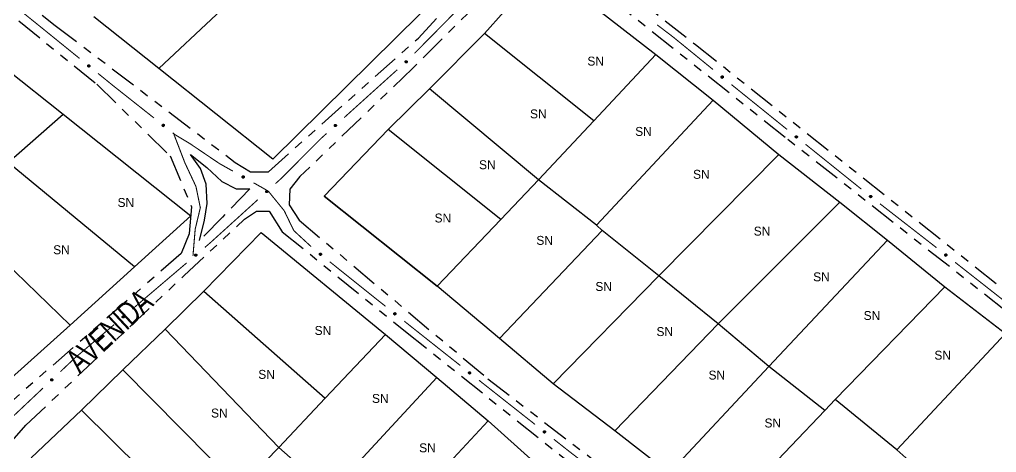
# Model space of a CAD drawing. Extents: x 207981 to 210201, y 4876477 to 4878908.
# Drawn here: x 208832.4 to 208996.5, y 4877059.6 to 4877132.3 of the extents above; entities that cross this region are included whole.
import ezdxf
from ezdxf.enums import TextEntityAlignment as Align

# ---------------------------------------------------------------- set-up
doc = ezdxf.new("R2010")
doc.units = 0
doc.header["$LTSCALE"] = 1.5
doc.header["$MEASUREMENT"] = 0
doc.linetypes.add('TRACO_25', pattern=[8, 3, -1, 1, -1, 1, -1])
for name, color, linetype in [('CD_MALHA_LOTES', 7, 'CONTINUOUS'), ('RU-QUADRA', 210, 'CONTINUOUS'), ('SV-EIXO-RUA-N-PAV', 6, 'CONTINUOUS'), ('SV-RUA-NAO-PAV', 7, 'CONTINUOUS'), ('SV-TXT-RUA-N-PAV', 7, 'CONTINUOUS'), ('Th_NmrPort', 1, 'CONTINUOUS')]:
    doc.layers.add(name, color=color, linetype=linetype)
doc.styles.add('ARIAL', font='ARIAL.SHX')

msp = doc.modelspace()

# ---------------------------------------------------------------- linework, layer by layer
at = {"layer": 'CD_MALHA_LOTES', "linetype": 'Continuous', "flags": 128}
for points in [[(208912.03, 4877145.45), (208874.92, 4877108.85)], [(208855.79, 4877124.06), (208875.18, 4877142.26)], [(208910.47, 4877129.97), (208920.42, 4877141.09), (208939.25, 4877126.43)], [(208855.79, 4877124.06), (208844.85, 4877132.75)], [(208901.26, 4877120.66), (208910.47, 4877129.97)], [(208928.87, 4877115.31), (208910.47, 4877129.97)], [(208928.87, 4877115.31), (208939.25, 4877126.43)], [(208939.25, 4877126.43), (208948.93, 4877118.73)], [(208874.92, 4877108.85), (208855.79, 4877124.06)], [(208830.15, 4877124.01), (208839.73, 4877116.38)], [(208894.31, 4877113.81), (208901.26, 4877120.66)], [(208919.56, 4877105.36), (208901.26, 4877120.66)], [(208929.3, 4877097.76), (208948.93, 4877118.73)], [(208948.93, 4877118.73), (208959.95, 4877109.64)], [(208830.46, 4877108.3), (208839.73, 4877116.38)], [(208839.73, 4877116.38), (208861.16, 4877099.33)], [(208919.56, 4877105.36), (208928.87, 4877115.31)], [(208894.31, 4877113.81), (208883.56, 4877102.65)], [(208913.25, 4877098.72), (208894.31, 4877113.81)], [(208939.78, 4877089.25), (208959.95, 4877109.64)], [(208959.95, 4877109.64), (208970.17, 4877101.61)], [(208851.7, 4877090.79), (208830.46, 4877108.3)], [(208913.25, 4877098.72), (208919.56, 4877105.36)], [(208929.3, 4877097.76), (208919.56, 4877105.36)], [(208883.56, 4877102.65), (208902.55, 4877087.54)], [(208949.73, 4877081.23), (208970.17, 4877101.61)], [(208970.17, 4877101.61), (208978.2, 4877095.25)], [(208840.87, 4877081), (208822.39, 4877098.87)], [(208861.16, 4877099.33), (208851.7, 4877090.79)], [(208902.55, 4877087.54), (208913.25, 4877098.72)], [(208863.36, 4877086.69), (208872.99, 4877096.53), (208893.85, 4877079.41)], [(208913.03, 4877078.77), (208930.26, 4877096.9)], [(208930.26, 4877096.9), (208929.3, 4877097.76)], [(208939.78, 4877089.25), (208930.26, 4877096.9)], [(208958.24, 4877074.06), (208978.2, 4877095.25)], [(208978.2, 4877095.25), (208987.82, 4877087.43)], [(208851.7, 4877090.79), (208840.87, 4877081)], [(208922.02, 4877071.17), (208939.78, 4877089.25)], [(208949.73, 4877081.23), (208939.78, 4877089.25)], [(208856.83, 4877080.32), (208863.36, 4877086.69)], [(208863.36, 4877086.69), (208883.74, 4877068.71)], [(208913.03, 4877078.77), (208902.55, 4877087.54)], [(208969.37, 4877068.5), (208987.82, 4877087.43)], [(208987.82, 4877087.43), (208997.99, 4877079.57)], [(208840.87, 4877081), (208831.05, 4877072.13)], [(208849.77, 4877073.47), (208856.83, 4877080.32)], [(208875.93, 4877060.47), (208856.83, 4877080.32)], [(208932.4, 4877063.25), (208949.73, 4877081.23)], [(208958.24, 4877074.06), (208949.73, 4877081.23)], [(208883.74, 4877068.71), (208893.85, 4877079.41)], [(208893.85, 4877079.41), (208902.47, 4877072.19)], [(208922.02, 4877071.17), (208913.03, 4877078.77)], [(208979.75, 4877060.04), (208997.99, 4877079.57)], [(208842.82, 4877066.73), (208849.77, 4877073.47)], [(208869.35, 4877053.68), (208849.77, 4877073.47)], [(208941.5, 4877056.14), (208958.24, 4877074.06)], [(208967.66, 4877066.68), (208958.24, 4877074.06)], [(208884.59, 4877052.87), (208902.47, 4877072.19)], [(208902.47, 4877072.19), (208911.12, 4877064.92)], [(208932.4, 4877063.25), (208922.02, 4877071.17)], [(208875.93, 4877060.47), (208883.74, 4877068.71)], [(208967.66, 4877066.68), (208969.37, 4877068.5)], [(208979.75, 4877060.04), (208969.37, 4877068.5)], [(208842.82, 4877066.73), (208834.36, 4877058.71)], [(208862.93, 4877046.83), (208842.82, 4877066.73)], [(208950.7, 4877048.86), (208967.66, 4877066.68)], [(208892.9, 4877045.37), (208911.12, 4877064.92)], [(208911.12, 4877064.92), (208918.79, 4877058.06)], [(208941.5, 4877056.14), (208932.4, 4877063.25)], [(208869.35, 4877053.68), (208875.93, 4877060.47)], [(208884.59, 4877052.87), (208875.93, 4877060.47)], [(208981.78, 4877058.28), (208979.75, 4877060.04)]]:
    msp.add_lwpolyline(points, dxfattribs=at)
at = {"layer": 'RU-QUADRA', "linetype": 'Continuous', "flags": 128}
for points in [[(208745.37, 4877191.5), (208754.55, 4877184.19), (208764.12, 4877176.57), (208774.03, 4877168.68), (208783, 4877161.55), (208792.69, 4877153.83), (208801.34, 4877146.94), (208811.61, 4877138.77), (208820.12, 4877132), (208830.15, 4877124.01), (208839.73, 4877116.38), (208861.16, 4877099.33), (208851.7, 4877090.79), (208840.87, 4877081), (208831.05, 4877072.13), (208822.74, 4877064.62), (208802.49, 4877080.4), (208789.4, 4877090.6), (208779.68, 4877098.18), (208761.3, 4877112.5), (208752.64, 4877119.25), (208743.96, 4877126.01)], [(208912.03, 4877145.45), (208874.92, 4877108.85), (208855.79, 4877124.06), (208844.85, 4877132.75)], [(209001.31, 4877008.36), (208991.84, 4877016.17), (208984.35, 4877022.06), (208974.18, 4877030.08), (208962.41, 4877039.34), (208950.7, 4877048.86), (208941.5, 4877056.14), (208932.4, 4877063.25), (208922.02, 4877071.17), (208913.03, 4877078.77), (208902.55, 4877087.54), (208883.56, 4877102.65), (208894.31, 4877113.81), (208901.26, 4877120.66), (208910.47, 4877129.97), (208920.42, 4877141.09), (208939.25, 4877126.43), (208948.93, 4877118.73), (208959.95, 4877109.64), (208970.17, 4877101.61), (208978.2, 4877095.25), (208987.82, 4877087.43), (208997.99, 4877079.57)], [(208834.36, 4877058.71), (208842.82, 4877066.73), (208849.77, 4877073.47), (208856.83, 4877080.32), (208863.36, 4877086.69), (208872.99, 4877096.53), (208893.85, 4877079.41), (208902.47, 4877072.19), (208911.12, 4877064.92), (208918.79, 4877058.06)]]:
    msp.add_lwpolyline(points, dxfattribs=at)
at = {"layer": 'SV-EIXO-RUA-N-PAV', "const_width": 0.18}
for points in [[(208907.177951, 4877135.156304), (208898.74425, 4877126.619754)], [(208833.141064, 4877133.301601), (208834.698846, 4877132.047283)], [(208834.698846, 4877132.047283), (208835.264549, 4877131.591782)], [(208835.264549, 4877131.591782), (208842.472491, 4877125.756782)], [(208939.499976, 4877131.396502), (208941.887089, 4877129.579446)], [(208941.887089, 4877129.579446), (208942.165862, 4877129.367246)], [(208942.165862, 4877129.367246), (208948.871375, 4877123.903495)], [(208845.58147, 4877123.239989), (208847.913205, 4877121.352394)], [(208895.840875, 4877123.870699), (208886.927054, 4877115.836784)], [(208847.913205, 4877121.352394), (208848.241009, 4877121.087029)], [(208848.241009, 4877121.087029), (208854.970833, 4877115.767647)], [(208951.972315, 4877121.376803), (208952.176274, 4877121.210614)], [(208952.176274, 4877121.210614), (208959.757393, 4877115.100459)], [(208959.757393, 4877115.100459), (208960.456491, 4877114.537006)], [(208960.456491, 4877114.537006), (208961.315624, 4877113.846699)], [(208858.10892, 4877113.287243), (208858.560384, 4877112.930397)], [(208858.560384, 4877112.930397), (208860.639407, 4877111.682983)], [(208883.212963, 4877112.489319), (208883.153866, 4877112.436056)], [(208883.955781, 4877113.158812), (208883.212963, 4877112.489319)], [(208860.639407, 4877111.682983), (208861.032091, 4877111.447373)], [(208861.032091, 4877111.447373), (208865.625616, 4877108.346743)], [(208883.153866, 4877112.436056), (208876.84616, 4877106.12835)], [(208964.433778, 4877111.341282), (208973.788242, 4877103.825032)], [(208865.625616, 4877108.346743), (208865.975504, 4877108.110569)], [(208865.975504, 4877108.110569), (208868.222306, 4877106.846743)], [(208876.84616, 4877106.12835), (208876.233087, 4877105.515277)], [(208871.708608, 4877104.885698), (208873.451759, 4877103.905175)], [(208876.233087, 4877105.515277), (208875.393561, 4877104.754457)], [(208873.451759, 4877103.905175), (208873.884966, 4877103.661497)], [(208874.132136, 4877103.537912), (208876.658828, 4877100.436972)], [(208872.429613, 4877102.068379), (208865.019744, 4877095.353185)], [(208976.93656, 4877101.357798), (208986.413739, 4877093.996882)], [(208876.658828, 4877100.436972), (208876.851014, 4877100.201108)], [(208876.851014, 4877100.201108), (208878.454288, 4877096.871229)], [(208878.454288, 4877096.871229), (208878.457623, 4877096.864304)], [(208878.457623, 4877096.864304), (208881.391189, 4877094.156397)], [(208864.368895, 4877094.763353), (208863.514326, 4877094.036853)], [(208865.019744, 4877095.353185), (208864.368895, 4877094.763353)], [(208860.466774, 4877091.446018), (208851.324117, 4877083.673514)], [(208884.497132, 4877091.637223), (208891.524951, 4877086.014968)], [(208989.563039, 4877091.530749), (208998.998859, 4877084.116891)], [(208891.524951, 4877086.014968), (208892.175595, 4877085.494453)], [(208892.175595, 4877085.494453), (208893.874442, 4877084.149533)], [(208897.010625, 4877081.666721), (208903.282992, 4877076.701097)], [(208848.276564, 4877081.082679), (208842.18146, 4877075.90101)], [(208903.282992, 4877076.701097), (208904.039787, 4877076.101968)], [(208841.690987, 4877075.484041), (208839.250195, 4877073.180373)], [(208842.18146, 4877075.90101), (208841.690987, 4877075.484041)], [(208904.039787, 4877076.101968), (208906.423353, 4877074.223575)], [(208909.565043, 4877071.747736), (208918.990115, 4877064.320217)], [(208836.341237, 4877070.434839), (208831.250559, 4877065.630154)], [(208922.131805, 4877061.844377), (208924.488073, 4877059.987498)], [(208924.488073, 4877059.987498), (208924.74033, 4877059.788704)], [(208924.74033, 4877059.788704), (208931.619376, 4877054.49713)]]:
    msp.add_lwpolyline(points, dxfattribs=at)
at = {"layer": 'SV-EIXO-RUA-N-PAV'}
for points in [[(208843.984568, 4877124.674348), (208844.03313, 4877124.680157), (208844.076055, 4877124.675219), (208844.110671, 4877124.660796), (208844.137937, 4877124.640074), (208844.163443, 4877124.615734), (208844.183745, 4877124.58552), (208844.198849, 4877124.546994), (208844.205018, 4877124.498321), (208844.197069, 4877124.454681), (208844.184745, 4877124.419987), (208844.164775, 4877124.390312), (208844.140714, 4877124.36593), (208844.108632, 4877124.34588), (208844.069441, 4877124.330954), (208844.020347, 4877124.325935), (208843.978298, 4877124.331065), (208843.945182, 4877124.345895), (208843.915476, 4877124.36616), (208843.889734, 4877124.391322), (208843.869976, 4877124.421096), (208843.855019, 4877124.460583), (208843.850708, 4877124.509104), (208843.855346, 4877124.551101), (208843.869707, 4877124.584416), (208843.890317, 4877124.613213), (208843.914419, 4877124.639093), (208843.943941, 4877124.660765), (208843.984568, 4877124.674348)], [(208897.506939, 4877125.224108), (208897.505095, 4877125.175235), (208897.493517, 4877125.133607), (208897.473866, 4877125.101667), (208897.449143, 4877125.077971), (208897.421119, 4877125.056577), (208897.388106, 4877125.041241), (208897.347695, 4877125.032335), (208897.298655, 4877125.033841), (208897.256791, 4877125.048504), (208897.224447, 4877125.066094), (208897.198253, 4877125.090451), (208897.177926, 4877125.118024), (208897.163129, 4877125.152842), (208897.154505, 4877125.193883), (208897.157212, 4877125.243158), (208897.168843, 4877125.283891), (208897.18866, 4877125.314285), (208897.213315, 4877125.340464), (208897.242187, 4877125.361963), (208897.27468, 4877125.37683), (208897.316017, 4877125.385439), (208897.364616, 4877125.382123), (208897.405374, 4877125.370986), (208897.436039, 4877125.351601), (208897.461266, 4877125.326748), (208897.483066, 4877125.298901), (208897.499864, 4877125.266358), (208897.506939, 4877125.224108)], [(208950.379994, 4877122.816246), (208950.428574, 4877122.8219), (208950.471483, 4877122.816825), (208950.506053, 4877122.802291), (208950.533252, 4877122.781483), (208950.558681, 4877122.757061), (208950.578886, 4877122.726783), (208950.593868, 4877122.688209), (208950.599882, 4877122.639516), (208950.591794, 4877122.595902), (208950.579359, 4877122.561248), (208950.559294, 4877122.531637), (208950.535156, 4877122.507331), (208950.50301, 4877122.487383), (208950.463771, 4877122.472583), (208950.414662, 4877122.467721), (208950.37263, 4877122.472985), (208950.339561, 4877122.48792), (208950.30992, 4877122.50828), (208950.284258, 4877122.533524), (208950.264595, 4877122.56336), (208950.249764, 4877122.602894), (208950.245608, 4877122.651429), (208950.250379, 4877122.693411), (208950.264847, 4877122.72668), (208950.285548, 4877122.755411), (208950.309733, 4877122.781214), (208950.339324, 4877122.802792), (208950.379994, 4877122.816246)], [(208856.495417, 4877114.702902), (208856.543908, 4877114.709276), (208856.586888, 4877114.704838), (208856.621669, 4877114.690819), (208856.649174, 4877114.670417), (208856.674963, 4877114.646375), (208856.695615, 4877114.6164), (208856.711167, 4877114.578053), (208856.717903, 4877114.529454), (208856.710463, 4877114.485725), (208856.698543, 4877114.45089), (208856.67892, 4877114.420984), (208856.655145, 4877114.396323), (208856.623299, 4877114.375901), (208856.584284, 4877114.360519), (208856.535252, 4877114.35493), (208856.493147, 4877114.359569), (208856.45986, 4877114.374012), (208856.42992, 4877114.39393), (208856.403886, 4877114.418791), (208856.383783, 4877114.448332), (208856.368367, 4877114.487642), (208856.363491, 4877114.536109), (208856.367639, 4877114.578157), (208856.381611, 4877114.611638), (208856.401884, 4877114.640673), (208856.425683, 4877114.666831), (208856.454951, 4877114.688846), (208856.495417, 4877114.702902)], [(208885.621844, 4877114.512221), (208885.620001, 4877114.463347), (208885.608422, 4877114.42172), (208885.588772, 4877114.38978), (208885.564049, 4877114.366083), (208885.536025, 4877114.344689), (208885.503012, 4877114.329353), (208885.462601, 4877114.320448), (208885.413561, 4877114.321953), (208885.371697, 4877114.336617), (208885.339352, 4877114.354206), (208885.313159, 4877114.378564), (208885.292831, 4877114.406136), (208885.278035, 4877114.440955), (208885.269411, 4877114.481996), (208885.272118, 4877114.53127), (208885.283749, 4877114.572003), (208885.303566, 4877114.602398), (208885.328221, 4877114.628576), (208885.357093, 4877114.650075), (208885.389586, 4877114.664943), (208885.430923, 4877114.673552), (208885.479522, 4877114.670236), (208885.52028, 4877114.659099), (208885.550945, 4877114.639713), (208885.576172, 4877114.61486), (208885.597972, 4877114.587014), (208885.614769, 4877114.55447), (208885.621844, 4877114.512221)], [(208962.831646, 4877112.769797), (208962.880187, 4877112.775783), (208962.923129, 4877112.771002), (208962.957797, 4877112.756706), (208962.985139, 4877112.736084), (208963.010734, 4877112.711837), (208963.031146, 4877112.681697), (208963.046391, 4877112.643227), (208963.052738, 4877112.594576), (208963.044948, 4877112.550908), (208963.032751, 4877112.516169), (208963.012889, 4877112.486421), (208962.988918, 4877112.461951), (208962.956909, 4877112.441784), (208962.917773, 4877112.426715), (208962.868698, 4877112.421517), (208962.82663, 4877112.426494), (208962.793461, 4877112.441202), (208962.76368, 4877112.461359), (208962.737846, 4877112.486427), (208962.71798, 4877112.516128), (208962.702879, 4877112.55556), (208962.698391, 4877112.604065), (208962.702875, 4877112.646078), (208962.717114, 4877112.679446), (208962.737619, 4877112.708318), (208962.761626, 4877112.734286), (208962.791069, 4877112.756065), (208962.831646, 4877112.769797)], [(208869.894197, 4877106.032605), (208869.941103, 4877106.046458), (208869.984248, 4877106.048772), (208870.02079, 4877106.040345), (208870.051139, 4877106.024479), (208870.080359, 4877106.00475), (208870.10543, 4877105.978359), (208870.126768, 4877105.942904), (208870.140995, 4877105.895949), (208870.140461, 4877105.851595), (208870.134116, 4877105.815328), (208870.119394, 4877105.782729), (208870.099752, 4877105.754665), (208870.071478, 4877105.729529), (208870.035337, 4877105.708255), (208869.987775, 4877105.695092), (208869.945461, 4877105.693113), (208869.910331, 4877105.702192), (208869.877652, 4877105.717201), (208869.848062, 4877105.7377), (208869.823601, 4877105.763748), (208869.802247, 4877105.800175), (208869.789877, 4877105.84729), (208869.787422, 4877105.889471), (208869.796005, 4877105.924719), (208869.811505, 4877105.956559), (208869.830937, 4877105.986107), (208869.856417, 4877106.012414), (208869.894197, 4877106.032605)], [(208874.091974, 4877103.426334), (208874.090264, 4877103.377455), (208874.078799, 4877103.335796), (208874.059236, 4877103.303803), (208874.034577, 4877103.280039), (208874.006612, 4877103.258568), (208873.973641, 4877103.243142), (208873.933254, 4877103.234126), (208873.884211, 4877103.235498), (208873.842307, 4877103.250047), (208873.809915, 4877103.267548), (208873.783654, 4877103.291834), (208873.763252, 4877103.31935), (208873.748361, 4877103.354129), (208873.739624, 4877103.395146), (208873.742196, 4877103.444428), (208873.753716, 4877103.485192), (208873.773451, 4877103.515641), (208873.798033, 4877103.541887), (208873.826847, 4877103.563464), (208873.859299, 4877103.57842), (208873.900613, 4877103.587142), (208873.94922, 4877103.583959), (208873.990009, 4877103.572934), (208874.020727, 4877103.553632), (208874.046021, 4877103.528848), (208874.067897, 4877103.501061), (208874.084783, 4877103.468563), (208874.091974, 4877103.426334)], [(208975.311081, 4877102.75969), (208975.359516, 4877102.766476), (208975.402532, 4877102.762403), (208975.437431, 4877102.748681), (208975.465109, 4877102.728513), (208975.491101, 4877102.704691), (208975.512007, 4877102.674892), (208975.527885, 4877102.636679), (208975.535033, 4877102.588139), (208975.527965, 4877102.544348), (208975.516342, 4877102.509413), (208975.496974, 4877102.479342), (208975.47341, 4877102.45448), (208975.441738, 4877102.433787), (208975.402856, 4877102.418075), (208975.353873, 4877102.412068), (208975.311729, 4877102.41635), (208975.278322, 4877102.430509), (208975.248213, 4877102.450172), (208975.221969, 4877102.47481), (208975.201615, 4877102.50418), (208975.185866, 4877102.543357), (208975.180578, 4877102.591781), (208975.184369, 4877102.633863), (208975.198055, 4877102.667461), (208975.218081, 4877102.696667), (208975.241657, 4877102.723027), (208975.270736, 4877102.74529), (208975.311081, 4877102.75969)], [(208862.171319, 4877092.75063), (208862.168061, 4877092.70183), (208862.155282, 4877092.660555), (208862.134716, 4877092.629197), (208862.109317, 4877092.606226), (208862.080685, 4877092.585652), (208862.047242, 4877092.571278), (208862.00659, 4877092.563547), (208861.957614, 4877092.566471), (208861.916192, 4877092.582341), (208861.884371, 4877092.600859), (208861.858893, 4877092.625965), (208861.839372, 4877092.654114), (208861.82559, 4877092.689346), (208861.818157, 4877092.73062), (208861.82229, 4877092.779795), (208861.835095, 4877092.820174), (208861.855784, 4877092.849983), (208861.881186, 4877092.875436), (208861.910669, 4877092.89609), (208861.943578, 4877092.910011), (208861.985148, 4877092.91742), (208862.03363, 4877092.912698), (208862.074049, 4877092.900386), (208862.10414, 4877092.880121), (208862.128636, 4877092.854548), (208862.149621, 4877092.826082), (208862.16547, 4877092.793066), (208862.171319, 4877092.75063)], [(208882.891966, 4877093.062328), (208882.940494, 4877093.068417), (208882.983446, 4877093.063728), (208883.018145, 4877093.049505), (208883.04553, 4877093.028941), (208883.071177, 4877093.004749), (208883.091653, 4877092.974652), (208883.106979, 4877092.936215), (208883.113429, 4877092.887578), (208883.105733, 4877092.843893), (208883.093609, 4877092.809128), (208883.073811, 4877092.779338), (208883.049892, 4877092.754817), (208883.017926, 4877092.734582), (208882.978822, 4877092.71943), (208882.929758, 4877092.714128), (208882.88768, 4877092.719015), (208882.854479, 4877092.733653), (208882.824656, 4877092.753746), (208882.798769, 4877092.778759), (208882.77884, 4877092.808418), (208882.763655, 4877092.847817), (208882.759063, 4877092.896312), (208882.763458, 4877092.938336), (208882.777626, 4877092.971733), (208882.798069, 4877093.000649), (208882.822022, 4877093.026668), (208882.851418, 4877093.04851), (208882.891966, 4877093.062328)], [(208987.945434, 4877092.94172), (208987.993906, 4877092.948234), (208988.036898, 4877092.943922), (208988.07172, 4877092.930004), (208988.099285, 4877092.909681), (208988.125143, 4877092.885714), (208988.145882, 4877092.855799), (208988.161545, 4877092.817497), (208988.168422, 4877092.768918), (208988.161109, 4877092.725168), (208988.14929, 4877092.690298), (208988.129754, 4877092.660336), (208988.106051, 4877092.635606), (208988.074264, 4877092.615091), (208988.035294, 4877092.599597), (208987.986279, 4877092.593864), (208987.94416, 4877092.598382), (208987.910832, 4877092.612728), (208987.880834, 4877092.632559), (208987.854728, 4877092.657344), (208987.834539, 4877092.686827), (208987.819009, 4877092.726092), (208987.813993, 4877092.774545), (208987.818018, 4877092.816605), (208987.831893, 4877092.850126), (208987.852082, 4877092.879219), (208987.875805, 4877092.905447), (208987.905009, 4877092.927546), (208987.945434, 4877092.94172)], [(208895.398209, 4877083.083618), (208895.446705, 4877083.089955), (208895.489681, 4877083.085484), (208895.524451, 4877083.071438), (208895.551941, 4877083.051015), (208895.577711, 4877083.026953), (208895.59834, 4877082.996962), (208895.613863, 4877082.958603), (208895.620561, 4877082.909999), (208895.613088, 4877082.866276), (208895.601142, 4877082.83145), (208895.581496, 4877082.801559), (208895.557701, 4877082.776917), (208895.525839, 4877082.756518), (208895.486813, 4877082.741167), (208895.437777, 4877082.735615), (208895.395675, 4877082.740287), (208895.3624, 4877082.754755), (208895.332475, 4877082.774696), (208895.30646, 4877082.799577), (208895.286379, 4877082.829133), (208895.270994, 4877082.868455), (208895.266155, 4877082.916926), (208895.270335, 4877082.958971), (208895.284333, 4877082.992441), (208895.304628, 4877083.02146), (208895.328447, 4877083.047601), (208895.357732, 4877083.069593), (208895.398209, 4877083.083618)], [(208849.981109, 4877082.387291), (208849.977851, 4877082.338491), (208849.965073, 4877082.297216), (208849.944506, 4877082.265858), (208849.919107, 4877082.242887), (208849.890475, 4877082.222313), (208849.857032, 4877082.20794), (208849.81638, 4877082.200208), (208849.767405, 4877082.203132), (208849.725983, 4877082.219002), (208849.694161, 4877082.23752), (208849.668683, 4877082.262626), (208849.649163, 4877082.290775), (208849.635381, 4877082.326007), (208849.627948, 4877082.367281), (208849.63208, 4877082.416456), (208849.644886, 4877082.456835), (208849.665575, 4877082.486644), (208849.690977, 4877082.512097), (208849.720459, 4877082.532751), (208849.753369, 4877082.546672), (208849.794938, 4877082.554081), (208849.843421, 4877082.549359), (208849.88384, 4877082.537047), (208849.91393, 4877082.516782), (208849.938427, 4877082.491209), (208849.959411, 4877082.462743), (208849.97526, 4877082.429727), (208849.981109, 4877082.387291)], [(208837.975764, 4877071.826171), (208837.975044, 4877071.777268), (208837.964425, 4877071.735385), (208837.945514, 4877071.703002), (208837.921341, 4877071.678744), (208837.893816, 4877071.656711), (208837.861164, 4877071.640621), (208837.820968, 4877071.63079), (208837.771907, 4877071.631168), (208837.729717, 4877071.644866), (208837.696977, 4877071.661707), (208837.67023, 4877071.685457), (208837.649275, 4877071.712554), (208837.633683, 4877071.747024), (208837.624117, 4877071.787856), (208837.625691, 4877071.83718), (208837.636384, 4877071.878169), (208837.655498, 4877071.909011), (208837.679544, 4877071.935749), (208837.707914, 4877071.957906), (208837.740057, 4877071.973516), (208837.781186, 4877071.983073), (208837.829848, 4877071.980874), (208837.870852, 4877071.970676), (208837.901954, 4877071.952001), (208837.927745, 4877071.927734), (208837.950179, 4877071.900395), (208837.96772, 4877071.868246), (208837.975764, 4877071.826171)], [(208907.949484, 4877073.161048), (208907.997966, 4877073.167492), (208908.040951, 4877073.163117), (208908.075753, 4877073.149149), (208908.103288, 4877073.128786), (208908.129112, 4877073.104782), (208908.149807, 4877073.074836), (208908.165415, 4877073.036512), (208908.172221, 4877072.987923), (208908.164845, 4877072.944183), (208908.152976, 4877072.909331), (208908.133397, 4877072.879397), (208908.109658, 4877072.854702), (208908.077841, 4877072.834233), (208908.038849, 4877072.818795), (208907.989825, 4877072.813133), (208907.947713, 4877072.817712), (208907.914405, 4877072.832106), (208907.884436, 4877072.851981), (208907.858366, 4877072.876803), (208907.83822, 4877072.906316), (208907.822747, 4877072.945603), (208907.817801, 4877072.994063), (208907.821888, 4877073.036117), (208907.835811, 4877073.069618), (208907.856042, 4877073.098682), (208907.879803, 4877073.124876), (208907.909039, 4877073.146933), (208907.949484, 4877073.161048)], [(208920.516245, 4877063.257689), (208920.564727, 4877063.264134), (208920.607713, 4877063.259758), (208920.642515, 4877063.24579), (208920.67005, 4877063.225428), (208920.695873, 4877063.201423), (208920.716569, 4877063.171478), (208920.732177, 4877063.133154), (208920.738983, 4877063.084565), (208920.731607, 4877063.040825), (208920.719738, 4877063.005973), (208920.700158, 4877062.976039), (208920.676419, 4877062.951343), (208920.644602, 4877062.930874), (208920.60561, 4877062.915436), (208920.556587, 4877062.909775), (208920.514474, 4877062.914353), (208920.481167, 4877062.928748), (208920.451197, 4877062.948622), (208920.425128, 4877062.973445), (208920.404982, 4877063.002957), (208920.389509, 4877063.042244), (208920.384562, 4877063.090705), (208920.388649, 4877063.132759), (208920.402572, 4877063.16626), (208920.422803, 4877063.195324), (208920.446564, 4877063.221517), (208920.4758, 4877063.243574), (208920.516245, 4877063.257689)]]:
    msp.add_lwpolyline(points, close=True, dxfattribs=at)
for points in [[(208843.850708, 4877124.509104), (208844.108632, 4877124.34588)], [(208843.854084, 4877124.527958), (208844.120337, 4877124.358065)], [(208843.855019, 4877124.460583), (208844.069441, 4877124.330954)], [(208843.855346, 4877124.551101), (208844.140714, 4877124.36593)], [(208843.856811, 4877124.483616), (208844.086348, 4877124.339934)], [(208843.86474, 4877124.564977), (208844.150083, 4877124.37963)], [(208843.868275, 4877124.439224), (208844.038572, 4877124.332965)], [(208843.869707, 4877124.584416), (208844.164775, 4877124.390312)], [(208843.869976, 4877124.421096), (208844.020347, 4877124.325935)], [(208843.881759, 4877124.596844), (208844.171749, 4877124.404225)], [(208843.883628, 4877124.403973), (208843.994028, 4877124.332157)], [(208843.889734, 4877124.391322), (208843.978298, 4877124.331065)], [(208843.890317, 4877124.613213), (208844.184745, 4877124.419987)], [(208843.906001, 4877124.624621), (208844.188163, 4877124.44185)], [(208843.914419, 4877124.639093), (208844.197069, 4877124.454681)], [(208843.932768, 4877124.646843), (208844.197758, 4877124.479727)], [(208843.943941, 4877124.660765), (208844.205018, 4877124.498321)], [(208843.963777, 4877124.66563), (208844.198011, 4877124.523413)], [(208843.984568, 4877124.674348), (208844.198849, 4877124.546994)], [(208844.011149, 4877124.676438), (208844.185284, 4877124.570583)], [(208844.03313, 4877124.680157), (208844.183745, 4877124.58552)], [(208844.057612, 4877124.677448), (208844.166093, 4877124.60543)], [(208844.076055, 4877124.675219), (208844.163443, 4877124.615734)], [(208897.316017, 4877125.385439), (208897.154505, 4877125.193883)], [(208897.27468, 4877125.37683), (208897.157212, 4877125.243158)], [(208897.338489, 4877125.380074), (208897.160736, 4877125.175781)], [(208897.292851, 4877125.375681), (208897.16131, 4877125.224059)], [(208897.364616, 4877125.382123), (208897.163129, 4877125.152842)], [(208897.255635, 4877125.366019), (208897.167466, 4877125.268183)], [(208897.242187, 4877125.361963), (208897.168843, 4877125.283891)], [(208897.382713, 4877125.375846), (208897.173338, 4877125.139379)], [(208897.405374, 4877125.370986), (208897.177926, 4877125.118024)], [(208897.417614, 4877125.359541), (208897.189995, 4877125.10663)], [(208897.436039, 4877125.351601), (208897.198253, 4877125.090451)], [(208897.446434, 4877125.337756), (208897.210907, 4877125.081391)], [(208897.461266, 4877125.326748), (208897.224447, 4877125.066094)], [(208897.470086, 4877125.309475), (208897.245508, 4877125.059305)], [(208897.483066, 4877125.298901), (208897.256791, 4877125.048504)], [(208897.487856, 4877125.279568), (208897.281423, 4877125.043914)], [(208897.499864, 4877125.266358), (208897.298655, 4877125.033841)], [(208897.501573, 4877125.246006), (208897.324533, 4877125.036845)], [(208897.506939, 4877125.224108), (208897.347695, 4877125.032335)], [(208897.504853, 4877125.197528), (208897.373112, 4877125.042052)], [(208897.505095, 4877125.175235), (208897.388106, 4877125.041241)], [(208897.498597, 4877125.151476), (208897.410528, 4877125.055568)], [(208897.493517, 4877125.133607), (208897.421119, 4877125.056577)], [(208950.245608, 4877122.651429), (208950.50301, 4877122.487383)], [(208950.249044, 4877122.670272), (208950.514754, 4877122.499531)], [(208950.249764, 4877122.602894), (208950.463771, 4877122.472583)], [(208950.250379, 4877122.693411), (208950.535156, 4877122.507331)], [(208950.251629, 4877122.625922), (208950.480707, 4877122.481509)], [(208950.259818, 4877122.707257), (208950.544569, 4877122.521001)], [(208950.262952, 4877122.581493), (208950.432909, 4877122.474692)], [(208950.264595, 4877122.56336), (208950.414662, 4877122.467721)], [(208950.264847, 4877122.72668), (208950.559294, 4877122.531637)], [(208950.276939, 4877122.73907), (208950.566313, 4877122.545527)], [(208950.278192, 4877122.546193), (208950.388363, 4877122.474026)], [(208950.284258, 4877122.533524), (208950.37263, 4877122.472985)], [(208950.285548, 4877122.755411), (208950.579359, 4877122.561248)], [(208950.301269, 4877122.76677), (208950.582846, 4877122.5831)], [(208950.309733, 4877122.781214), (208950.591794, 4877122.595902)], [(208950.328106, 4877122.788906), (208950.592563, 4877122.620946)], [(208950.339324, 4877122.802792), (208950.599882, 4877122.639516)], [(208950.359175, 4877122.807594), (208950.592954, 4877122.664631)], [(208950.379994, 4877122.816246), (208950.593868, 4877122.688209)], [(208950.406581, 4877122.81825), (208950.580378, 4877122.711841)], [(208950.428574, 4877122.8219), (208950.578886, 4877122.726783)], [(208950.453047, 4877122.819112), (208950.561298, 4877122.746749)], [(208950.471483, 4877122.816825), (208950.558681, 4877122.757061)], [(208856.363491, 4877114.536109), (208856.623299, 4877114.375901)], [(208856.366647, 4877114.555002), (208856.634861, 4877114.388222)], [(208856.367639, 4877114.578157), (208856.655145, 4877114.396323)], [(208856.368367, 4877114.487642), (208856.584284, 4877114.360519)], [(208856.36989, 4877114.510694), (208856.601086, 4877114.369696)], [(208856.376871, 4877114.592142), (208856.664354, 4877114.410132)], [(208856.381611, 4877114.611638), (208856.67892, 4877114.420984)], [(208856.381871, 4877114.466439), (208856.553394, 4877114.362171)], [(208856.383783, 4877114.448332), (208856.535252, 4877114.35493)], [(208856.393518, 4877114.624206), (208856.685732, 4877114.434978)], [(208856.397634, 4877114.431369), (208856.508863, 4877114.360844)], [(208856.401884, 4877114.640673), (208856.698543, 4877114.45089)], [(208856.403886, 4877114.418791), (208856.493147, 4877114.359569)], [(208856.417435, 4877114.652263), (208856.701706, 4877114.472791)], [(208856.425683, 4877114.666831), (208856.710463, 4877114.485725)], [(208856.443941, 4877114.674795), (208856.71086, 4877114.510778)], [(208856.454951, 4877114.688846), (208856.717903, 4877114.529454)], [(208856.474729, 4877114.693942), (208856.710603, 4877114.554463)], [(208856.495417, 4877114.702902), (208856.711167, 4877114.578053)], [(208856.521972, 4877114.705301), (208856.697328, 4877114.601482)], [(208856.543908, 4877114.709276), (208856.695615, 4877114.6164)], [(208856.56842, 4877114.706852), (208856.677732, 4877114.636103)], [(208856.586888, 4877114.704838), (208856.674963, 4877114.646375)], [(208885.430923, 4877114.673552), (208885.269411, 4877114.481996)], [(208885.389586, 4877114.664943), (208885.272118, 4877114.53127)], [(208885.453394, 4877114.668187), (208885.275642, 4877114.463893)], [(208885.407757, 4877114.663793), (208885.276216, 4877114.512172)], [(208885.479522, 4877114.670236), (208885.278035, 4877114.440955)], [(208885.370541, 4877114.654131), (208885.282371, 4877114.556296)], [(208885.357093, 4877114.650075), (208885.283749, 4877114.572003)], [(208885.497618, 4877114.663958), (208885.288244, 4877114.427491)], [(208885.52028, 4877114.659099), (208885.292831, 4877114.406136)], [(208885.53252, 4877114.647654), (208885.304901, 4877114.394743)], [(208885.550945, 4877114.639713), (208885.313159, 4877114.378564)], [(208885.56134, 4877114.625868), (208885.325812, 4877114.369503)], [(208885.576172, 4877114.61486), (208885.339352, 4877114.354206)], [(208885.584992, 4877114.597587), (208885.360414, 4877114.347417)], [(208885.597972, 4877114.587014), (208885.371697, 4877114.336617)], [(208885.602762, 4877114.56768), (208885.396329, 4877114.332026)], [(208885.614769, 4877114.55447), (208885.413561, 4877114.321953)], [(208885.616478, 4877114.534118), (208885.439439, 4877114.324957)], [(208885.621844, 4877114.512221), (208885.462601, 4877114.320448)], [(208885.619758, 4877114.48564), (208885.488018, 4877114.330164)], [(208885.620001, 4877114.463347), (208885.503012, 4877114.329353)], [(208885.613503, 4877114.439589), (208885.525433, 4877114.34368)], [(208885.608422, 4877114.42172), (208885.536025, 4877114.344689)], [(208962.698391, 4877112.604065), (208962.956909, 4877112.441784)], [(208962.701697, 4877112.622931), (208962.968569, 4877112.454012)], [(208962.702875, 4877112.646078), (208962.988918, 4877112.461951)], [(208962.704586, 4877112.5786), (208962.934647, 4877112.435758)], [(208962.712218, 4877112.659989), (208962.998237, 4877112.475686)], [(208962.717114, 4877112.679446), (208963.012889, 4877112.486421)], [(208962.729121, 4877112.691918), (208963.019813, 4877112.50036)], [(208962.737619, 4877112.708318), (208963.032751, 4877112.516169)], [(208962.753261, 4877112.719783), (208963.036089, 4877112.538044)], [(208962.761626, 4877112.734286), (208963.044948, 4877112.550908)], [(208962.779946, 4877112.742103), (208963.045546, 4877112.575957)], [(208962.791069, 4877112.756065), (208963.052738, 4877112.594576)], [(208962.810887, 4877112.761003), (208963.045639, 4877112.619643)], [(208962.831646, 4877112.769797), (208963.046391, 4877112.643227)], [(208962.858219, 4877112.771984), (208963.03274, 4877112.666766)], [(208962.880187, 4877112.775783), (208963.031146, 4877112.681697)], [(208962.904678, 4877112.773163), (208963.013421, 4877112.701543)], [(208962.923129, 4877112.771002), (208963.010734, 4877112.711837)], [(208962.702879, 4877112.55556), (208962.917773, 4877112.426715)], [(208962.716213, 4877112.53425), (208962.886897, 4877112.428614)], [(208962.71798, 4877112.516128), (208962.868698, 4877112.421517)], [(208962.731694, 4877112.499055), (208962.842356, 4877112.427643)], [(208962.737846, 4877112.486427), (208962.82663, 4877112.426494)], [(208869.856417, 4877106.012414), (208870.140995, 4877105.895949)], [(208869.875158, 4877106.02053), (208870.129888, 4877105.919515)], [(208869.894197, 4877106.032605), (208870.126768, 4877105.942904)], [(208869.920053, 4877106.039112), (208870.109447, 4877105.96389)], [(208869.941103, 4877106.046458), (208870.10543, 4877105.978359)], [(208869.965692, 4877106.047883), (208870.084695, 4877105.995035)], [(208869.984248, 4877106.048772), (208870.080359, 4877106.00475)], [(208869.787422, 4877105.889471), (208870.099752, 4877105.754665)], [(208869.789877, 4877105.84729), (208870.071478, 4877105.729529)], [(208869.79005, 4877105.866443), (208870.080979, 4877105.743501)], [(208869.794361, 4877105.904723), (208870.106697, 4877105.76974)], [(208869.796005, 4877105.924719), (208870.119394, 4877105.782729)], [(208869.800159, 4877105.823183), (208870.050503, 4877105.719938)], [(208869.802247, 4877105.800175), (208870.035337, 4877105.708255)], [(208869.805808, 4877105.93899), (208870.123941, 4877105.797613)], [(208869.811505, 4877105.956559), (208870.134116, 4877105.815328)], [(208869.81889, 4877105.781335), (208870.004567, 4877105.705072)], [(208869.823601, 4877105.763748), (208869.987775, 4877105.695092)], [(208869.825059, 4877105.970431), (208870.133827, 4877105.837454)], [(208869.830937, 4877105.986107), (208870.140461, 4877105.851595)], [(208869.839925, 4877105.74915), (208869.960786, 4877105.696822)], [(208869.84773, 4877105.996819), (208870.136949, 4877105.876403)], [(208869.848062, 4877105.7377), (208869.945461, 4877105.693113)], [(208873.900613, 4877103.587142), (208873.739624, 4877103.395146)], [(208873.859299, 4877103.57842), (208873.742196, 4877103.444428)], [(208873.923098, 4877103.581839), (208873.745904, 4877103.377061)], [(208873.877473, 4877103.57732), (208873.746347, 4877103.42534)], [(208873.94922, 4877103.583959), (208873.748361, 4877103.354129)], [(208873.840284, 4877103.567557), (208873.752382, 4877103.469481)], [(208873.826847, 4877103.563464), (208873.753716, 4877103.485192)], [(208873.967334, 4877103.577731), (208873.758606, 4877103.340693)], [(208873.990009, 4877103.572934), (208873.763252, 4877103.31935)], [(208874.00228, 4877103.561522), (208873.775352, 4877103.30799)], [(208874.020727, 4877103.553632), (208873.783654, 4877103.291834)], [(208874.031159, 4877103.539815), (208873.796333, 4877103.282808)], [(208874.046021, 4877103.528848), (208873.809915, 4877103.267548)], [(208874.054888, 4877103.511599), (208873.830994, 4877103.260817)], [(208874.067897, 4877103.501061), (208873.842307, 4877103.250047)], [(208874.07274, 4877103.48174), (208873.866951, 4877103.245524)], [(208874.084783, 4877103.468563), (208873.884211, 4877103.235498)], [(208874.086548, 4877103.448216), (208873.910081, 4877103.238573)], [(208874.091974, 4877103.426334), (208873.933254, 4877103.234126)], [(208874.08996, 4877103.399747), (208873.958645, 4877103.243912)], [(208874.090264, 4877103.377455), (208873.973641, 4877103.243142)], [(208874.083831, 4877103.353679), (208873.996024, 4877103.257531)], [(208874.078799, 4877103.335796), (208874.006612, 4877103.258568)], [(208975.259846, 4877102.731146), (208975.528149, 4877102.569404)], [(208975.270736, 4877102.74529), (208975.535033, 4877102.588139)], [(208975.29047, 4877102.750554), (208975.527522, 4877102.613085)], [(208975.311081, 4877102.75969), (208975.527885, 4877102.636679)], [(208975.337614, 4877102.762314), (208975.513847, 4877102.659989)], [(208975.359516, 4877102.766476), (208975.512007, 4877102.674892)], [(208975.384048, 4877102.76426), (208975.493958, 4877102.694443)], [(208975.402532, 4877102.762403), (208975.491101, 4877102.704691)], [(208975.180578, 4877102.591781), (208975.441738, 4877102.433787)], [(208975.183573, 4877102.6107), (208975.453195, 4877102.446206)], [(208975.184369, 4877102.633863), (208975.47341, 4877102.45448)], [(208975.185866, 4877102.543357), (208975.402856, 4877102.418075)], [(208975.187193, 4877102.566422), (208975.419579, 4877102.427394)], [(208975.193481, 4877102.647926), (208975.482501, 4877102.468366)], [(208975.198055, 4877102.667461), (208975.496974, 4877102.479342)], [(208975.199549, 4877102.52227), (208975.371953, 4877102.419464)], [(208975.201615, 4877102.50418), (208975.353873, 4877102.412068)], [(208975.209855, 4877102.68013), (208975.503667, 4877102.493393)], [(208975.215609, 4877102.487335), (208975.327434, 4877102.417758)], [(208975.218081, 4877102.696667), (208975.516342, 4877102.509413)], [(208975.221969, 4877102.47481), (208975.311729, 4877102.41635)], [(208975.233532, 4877102.708389), (208975.519319, 4877102.531341)], [(208975.241657, 4877102.723027), (208975.527965, 4877102.544348)], [(208861.985148, 4877092.91742), (208861.818157, 4877092.73062)], [(208861.943578, 4877092.910011), (208861.82229, 4877092.779795)], [(208862.007454, 4877092.911406), (208861.823862, 4877092.712345)], [(208862.03363, 4877092.912698), (208861.82559, 4877092.689346)], [(208861.961708, 4877092.908336), (208861.825834, 4877092.760586)], [(208861.924229, 4877092.899755), (208861.833264, 4877092.804513)], [(208861.910669, 4877092.89609), (208861.835095, 4877092.820174)], [(208862.051537, 4877092.9059), (208861.835405, 4877092.675593)], [(208862.074049, 4877092.900386), (208861.839372, 4877092.654114)], [(208862.085952, 4877092.888592), (208861.851107, 4877092.642376)], [(208862.10414, 4877092.880121), (208861.858893, 4877092.625965)], [(208882.759063, 4877092.896312), (208883.017926, 4877092.734582)], [(208882.76233, 4877092.915186), (208883.02956, 4877092.746835)], [(208882.763458, 4877092.938336), (208883.049892, 4877092.754817)], [(208882.772772, 4877092.952266), (208883.059182, 4877092.768571)], [(208882.777626, 4877092.971733), (208883.073811, 4877092.779338)], [(208882.789607, 4877092.984231), (208883.080705, 4877092.793291)], [(208882.798069, 4877093.000649), (208883.093609, 4877092.809128)], [(208882.813687, 4877093.012148), (208883.096901, 4877092.831011)], [(208882.822022, 4877093.026668), (208883.105733, 4877092.843893)], [(208882.840325, 4877093.034524), (208883.106277, 4877092.868943)], [(208882.851418, 4877093.04851), (208883.113429, 4877092.887578)], [(208882.871225, 4877093.05349), (208883.106277, 4877092.912629)], [(208882.891966, 4877093.062328), (208883.106979, 4877092.936215)], [(208882.918534, 4877093.064571), (208883.093278, 4877092.959725)], [(208882.940494, 4877093.068417), (208883.091653, 4877092.974652)], [(208882.96499, 4877093.06585), (208883.073886, 4877092.99446)], [(208882.983446, 4877093.063728), (208883.071177, 4877093.004749)], [(208987.852082, 4877092.879219), (208988.14929, 4877092.690298)], [(208987.867598, 4877092.890855), (208988.15239, 4877092.712209)], [(208987.875805, 4877092.905447), (208988.161109, 4877092.725168)], [(208987.894039, 4877092.913463), (208988.161433, 4877092.750222)], [(208987.905009, 4877092.927546), (208988.168422, 4877092.768918)], [(208987.924771, 4877092.9327), (208988.16105, 4877092.793906)], [(208987.945434, 4877092.94172), (208988.161545, 4877092.817497)], [(208987.971981, 4877092.944196), (208988.147638, 4877092.840886)], [(208987.993906, 4877092.948234), (208988.145882, 4877092.855799)], [(208988.018424, 4877092.945882), (208988.127942, 4877092.87545)], [(208988.036898, 4877092.943922), (208988.125143, 4877092.885714)], [(208862.114129, 4877092.865981), (208861.871279, 4877092.616542)], [(208862.128636, 4877092.854548), (208861.884371, 4877092.600859)], [(208862.136953, 4877092.837027), (208861.905227, 4877092.593463)], [(208862.149621, 4877092.826082), (208861.916192, 4877092.582341)], [(208862.15385, 4877092.806618), (208861.940681, 4877092.577039)], [(208862.16547, 4877092.793066), (208861.957614, 4877092.566471)], [(208862.166589, 4877092.772673), (208861.983569, 4877092.568725)], [(208862.171319, 4877092.75063), (208862.00659, 4877092.563547)], [(208862.168464, 4877092.72412), (208862.032278, 4877092.572524)], [(208862.168061, 4877092.70183), (208862.047242, 4877092.571278)], [(208862.160878, 4877092.67827), (208862.070069, 4877092.584951)], [(208862.155282, 4877092.660555), (208862.080685, 4877092.585652)], [(208882.763655, 4877092.847817), (208882.978822, 4877092.71943)], [(208882.765313, 4877092.870861), (208882.995677, 4877092.728508)], [(208882.777034, 4877092.826535), (208882.947942, 4877092.721263)], [(208882.77884, 4877092.808418), (208882.929758, 4877092.714128)], [(208882.79259, 4877092.791373), (208882.903404, 4877092.720197)], [(208882.798769, 4877092.778759), (208882.88768, 4877092.719015)], [(208987.813993, 4877092.774545), (208988.074264, 4877092.615091)], [(208987.817093, 4877092.793446), (208988.08579, 4877092.627446)], [(208987.818018, 4877092.816605), (208988.106051, 4877092.635606)], [(208987.819009, 4877092.726092), (208988.035294, 4877092.599597)], [(208987.820465, 4877092.749149), (208988.052069, 4877092.608822)], [(208987.82721, 4877092.830616), (208988.11522, 4877092.649441)], [(208987.831893, 4877092.850126), (208988.129754, 4877092.660336)], [(208987.832574, 4877092.704928), (208988.004399, 4877092.601158)], [(208987.834539, 4877092.686827), (208987.986279, 4877092.593864)], [(208987.843764, 4877092.862728), (208988.136525, 4877092.674349)], [(208987.848439, 4877092.669904), (208987.959872, 4877092.599702)], [(208987.854728, 4877092.657344), (208987.94416, 4877092.598382)], [(208895.320187, 4877083.033039), (208895.604321, 4877082.853349)], [(208895.328447, 4877083.047601), (208895.613088, 4877082.866276)], [(208895.346711, 4877083.05555), (208895.613504, 4877082.891328)], [(208895.357732, 4877083.069593), (208895.620561, 4877082.909999)], [(208895.377513, 4877083.074673), (208895.613281, 4877082.935014)], [(208895.398209, 4877083.083618), (208895.613863, 4877082.958603)], [(208895.424765, 4877083.085996), (208895.600042, 4877082.982042)], [(208895.446705, 4877083.089955), (208895.59834, 4877082.996962)], [(208895.471214, 4877083.087512), (208895.580472, 4877083.016679)], [(208895.489681, 4877083.085484), (208895.577711, 4877083.026953)], [(208849.794938, 4877082.554081), (208849.627948, 4877082.367281)], [(208849.753369, 4877082.546672), (208849.63208, 4877082.416456)], [(208849.817245, 4877082.548068), (208849.633652, 4877082.349006)], [(208849.843421, 4877082.549359), (208849.635381, 4877082.326007)], [(208849.771499, 4877082.544997), (208849.635624, 4877082.397247)], [(208849.734019, 4877082.536416), (208849.643054, 4877082.441174)], [(208849.720459, 4877082.532751), (208849.644886, 4877082.456835)], [(208849.861328, 4877082.542561), (208849.645196, 4877082.312254)], [(208849.88384, 4877082.537047), (208849.649163, 4877082.290775)], [(208849.895743, 4877082.525253), (208849.660898, 4877082.279037)], [(208849.91393, 4877082.516782), (208849.668683, 4877082.262626)], [(208849.92392, 4877082.502642), (208849.68107, 4877082.253203)], [(208849.938427, 4877082.491209), (208849.694161, 4877082.23752)], [(208849.946743, 4877082.473688), (208849.715017, 4877082.230124)], [(208849.959411, 4877082.462743), (208849.725983, 4877082.219002)], [(208849.96364, 4877082.443279), (208849.750472, 4877082.2137)], [(208849.97526, 4877082.429727), (208849.767405, 4877082.203132)], [(208849.976379, 4877082.409334), (208849.793359, 4877082.205386)], [(208849.981109, 4877082.387291), (208849.81638, 4877082.200208)], [(208849.978255, 4877082.360781), (208849.842068, 4877082.209185)], [(208849.977851, 4877082.338491), (208849.857032, 4877082.20794)], [(208849.970669, 4877082.314931), (208849.87986, 4877082.221612)], [(208849.965073, 4877082.297216), (208849.890475, 4877082.222313)], [(208895.266155, 4877082.916926), (208895.525839, 4877082.756518)], [(208895.269325, 4877082.935816), (208895.537411, 4877082.768831)], [(208895.270335, 4877082.958971), (208895.557701, 4877082.776917)], [(208895.270994, 4877082.868455), (208895.486813, 4877082.741167)], [(208895.272535, 4877082.891507), (208895.503622, 4877082.750331)], [(208895.279578, 4877082.972949), (208895.566921, 4877082.790718)], [(208895.284333, 4877082.992441), (208895.581496, 4877082.801559)], [(208895.284481, 4877082.847242), (208895.455924, 4877082.742842)], [(208895.286379, 4877082.829133), (208895.437777, 4877082.735615)], [(208895.296249, 4877083.005), (208895.588318, 4877082.815547)], [(208895.300217, 4877082.81216), (208895.411392, 4877082.74155)], [(208895.304628, 4877083.02146), (208895.601142, 4877082.83145)], [(208895.30646, 4877082.799577), (208895.395675, 4877082.740287)], [(208837.781186, 4877071.983073), (208837.624117, 4877071.787856)], [(208837.740057, 4877071.973516), (208837.625691, 4877071.83718)], [(208837.75825, 4877071.972784), (208837.630228, 4877071.81818)], [(208837.803775, 4877071.978225), (208837.630763, 4877071.769902)], [(208837.829848, 4877071.980874), (208837.633683, 4877071.747024)], [(208837.721266, 4877071.96227), (208837.635368, 4877071.862434)], [(208837.707914, 4877071.957906), (208837.636384, 4877071.878169)], [(208837.848084, 4877071.975014), (208837.644198, 4877071.733799)], [(208837.870852, 4877071.970676), (208837.649275, 4877071.712554)], [(208837.883351, 4877071.959516), (208837.661603, 4877071.701442)], [(208837.901954, 4877071.952001), (208837.67023, 4877071.685457)], [(208837.912664, 4877071.938398), (208837.683089, 4877071.676689)], [(208837.927745, 4877071.927734), (208837.696977, 4877071.661707)], [(208837.936959, 4877071.910668), (208837.718189, 4877071.655404)], [(208837.950179, 4877071.900395), (208837.729717, 4877071.644866)], [(208837.955412, 4877071.881177), (208837.754448, 4877071.640842)], [(208837.96772, 4877071.868246), (208837.771907, 4877071.631168)], [(208837.969896, 4877071.847939), (208837.797709, 4877071.634766)], [(208837.975764, 4877071.826171), (208837.820968, 4877071.63079)], [(208837.974289, 4877071.799549), (208837.846155, 4877071.641088)], [(208837.975044, 4877071.777268), (208837.861164, 4877071.640621)], [(208837.969093, 4877071.753366), (208837.883251, 4877071.65546)], [(208837.964425, 4877071.735385), (208837.893816, 4877071.656711)], [(208907.817801, 4877072.994063), (208908.077841, 4877072.834233)], [(208907.820929, 4877073.01296), (208908.089385, 4877072.84657)], [(208907.821888, 4877073.036117), (208908.109658, 4877072.854702)], [(208907.822747, 4877072.945603), (208908.038849, 4877072.818795)], [(208907.824237, 4877072.968658), (208908.055637, 4877072.827996)], [(208907.831099, 4877073.050115), (208908.118846, 4877072.868523)], [(208907.835811, 4877073.069618), (208908.133397, 4877072.879397)], [(208907.836282, 4877072.924419), (208908.007956, 4877072.820401)], [(208907.83822, 4877072.906316), (208907.989825, 4877072.813133)], [(208907.8477, 4877073.082203), (208908.140188, 4877072.8934)], [(208907.852095, 4877072.889372), (208907.963427, 4877072.81901)], [(208907.856042, 4877073.098682), (208908.152976, 4877072.909331)], [(208907.858366, 4877072.876803), (208907.947713, 4877072.817712)], [(208907.871575, 4877073.110295), (208908.156107, 4877072.931237)], [(208907.879803, 4877073.124876), (208908.164845, 4877072.944183)], [(208907.898048, 4877073.132865), (208908.165206, 4877072.969237)], [(208907.909039, 4877073.146933), (208908.172221, 4877072.987923)], [(208907.928808, 4877073.152057), (208908.164886, 4877073.012922)], [(208907.949484, 4877073.161048), (208908.165415, 4877073.036512)], [(208907.976035, 4877073.163485), (208908.151542, 4877073.059921)], [(208907.997966, 4877073.167492), (208908.149807, 4877073.074836)], [(208908.022481, 4877073.165104), (208908.131896, 4877073.094514)], [(208908.040951, 4877073.163117), (208908.129112, 4877073.104782)], [(208920.384562, 4877063.090705), (208920.644602, 4877062.930874)], [(208920.38769, 4877063.109602), (208920.656147, 4877062.943212)], [(208920.388649, 4877063.132759), (208920.676419, 4877062.951343)], [(208920.389509, 4877063.042244), (208920.60561, 4877062.915436)], [(208920.390998, 4877063.065299), (208920.622398, 4877062.924638)], [(208920.39786, 4877063.146757), (208920.685608, 4877062.965165)], [(208920.402572, 4877063.16626), (208920.700158, 4877062.976039)], [(208920.403043, 4877063.021061), (208920.574718, 4877062.917043)], [(208920.404982, 4877063.002957), (208920.556587, 4877062.909775)], [(208920.414461, 4877063.178845), (208920.70695, 4877062.990042)], [(208920.418857, 4877062.986014), (208920.530188, 4877062.915651)], [(208920.422803, 4877063.195324), (208920.719738, 4877063.005973)], [(208920.425128, 4877062.973445), (208920.514474, 4877062.914353)], [(208920.438337, 4877063.206937), (208920.722869, 4877063.027879)], [(208920.446564, 4877063.221517), (208920.731607, 4877063.040825)], [(208920.46481, 4877063.229507), (208920.731967, 4877063.065878)], [(208920.4758, 4877063.243574), (208920.738983, 4877063.084565)], [(208920.49557, 4877063.248699), (208920.731647, 4877063.109563)], [(208920.516245, 4877063.257689), (208920.732177, 4877063.133154)], [(208920.542796, 4877063.260127), (208920.718304, 4877063.156563)], [(208920.564727, 4877063.264134), (208920.716569, 4877063.171478)], [(208920.589242, 4877063.261745), (208920.698657, 4877063.191155)], [(208920.607713, 4877063.259758), (208920.695873, 4877063.201423)]]:
    msp.add_lwpolyline(points, dxfattribs=at)
at = {"layer": 'SV-EIXO-RUA-N-PAV', "linetype": 'Continuous', "const_width": 0.18, "flags": 128}
msp.add_lwpolyline([(208858.313214, 4877113.053982), (208860.166994, 4877108.234154), (208862.020774, 4877104.279424), (208862.762286, 4877100.695449), (208861.897188, 4877097.111474), (208861.526432, 4877092.662402)], dxfattribs=at)
at = {"layer": 'SV-RUA-NAO-PAV', "linetype": 'TRACO_25'}
for points in [[(208737.673975, 4877209.159704, 10.626145), (208789.076615, 4877170.136172, 10.99958), (208838.395324, 4877131.309316, 10.825311), (208868.619591, 4877108.302544, 10.825311), (208871.173296, 4877106.73445, 10.850206), (208874.207241, 4877106.751326, 10.850206), (208899.383291, 4877129.170878, 11.049372), (208916.440956, 4877147.394609, 11.34812), (208916.368622, 4877149.047101, 11.422807), (208896.039788, 4877163.42211, 11.497494), (208848.892329, 4877201.151591, 11.572181), (208800.241126, 4877240.689153, 11.298328), (208781.214119, 4877253.465101, 11.298328), (208764.473152, 4877265.894001, 11.298328), (208746.717582, 4877279.337504, 11.298328)], [(208734.904864, 4877208.094265, 10.501667), (208763.50911, 4877186.217538, 10.750624), (208813.682591, 4877147.227125, 10.949789), (208845.348502, 4877121.43435, 10.825311), (208857.671759, 4877109.40389, 10.700832), (208861.297052, 4877100.860842, 10.526563), (208860.881561, 4877096.320523, 10.476771), (208859.521961, 4877092.994748, 10.352292), (208828.836606, 4877066.290168, 10.003753), (208824.942992, 4877064.933606, 10.003753), (208819.148868, 4877065.053954, 9.978857), (208815.444916, 4877066.380675, 9.978857), (208808.516243, 4877070.694233, 9.978857), (208782.28516, 4877091.376165, 9.978857), (208743.060289, 4877123.603285, 10.003753)], [(208920.396965, 4877145.971159, 11.273433), (208898.448031, 4877124.122317, 10.924893), (208879.495717, 4877105.926262, 10.750624), (208877.820034, 4877103.793574, 10.750624), (208877.667699, 4877101.203882, 10.750624), (208879.343382, 4877098.61419, 10.750624), (208911.058907, 4877071.986117, 10.651041), (208958.666915, 4877035.440488, 10.60125), (209001.177263, 4877001.304646, 10.700832), (209039.494301, 4876971.113353, 10.402083), (209042.31953, 4876968.597382, 10.394065), (209046.460619, 4876965.586437, 10.394065), (209050.975123, 4876965.586437, 10.716267), (209092.990955, 4877000.185102, 11.236748), (209095.475228, 4877002.992322, 11.236748), (209094.830299, 4877004.765877, 11.236748), (209091.686098, 4877007.562742, 11.236748), (209090.712187, 4877008.364787, 11.013684), (209089.108097, 4877009.625143, 11.013684), (209068.072858, 4877026.537381, 11.013684), (209039.997779, 4877049.016643, 11.273433), (209007.446889, 4877075.973817, 11.373015), (208960.99249, 4877112.510336, 11.497494), (208930.729367, 4877136.543741, 11.472598)], [(208931.416753, 4877139.509485, 11.597076), (208945.91313, 4877128.110327, 11.597076), (209006.920773, 4877079.674377, 11.373015), (209040.025391, 4877053.289176, 11.273433), (209062.380866, 4877035.911948, 11.137609), (209079.650307, 4877022.083693, 11.137609), (209150.125462, 4876965.861726, 10.468419), (209224.07786, 4876907.834189, 10.443634), (209274.874249, 4876865.977771, 10.443634)], [(208997.440642, 4876924.741408, 9.505839), (208994.63301, 4876924.677553, 9.505839), (208992.463441, 4876925.649686, 9.505839), (208957.664016, 4876955.106987, 9.605422), (208919.093159, 4876985.313859, 9.530735), (208875.261921, 4877016.97626, 9.530735), (208853.821929, 4877035.670066, 9.530735), (208836.219797, 4877050.53371, 9.655213), (208831.679461, 4877056.258185, 9.854379), (208830.75187, 4877059.97825, 9.854379), (208831.15874, 4877061.588398, 9.90417), (208833.473257, 4877064.215688, 9.90417), (208860.02267, 4877089.31889, 10.277605), (208870.203292, 4877098.766525, 10.775519), (208872.183645, 4877100.137538, 10.800415), (208874.316333, 4877100.137538, 10.800415), (208876.524274, 4877096.661971, 10.800415), (208897.236047, 4877079.912228, 10.725728), (208930.948187, 4877052.995299, 10.651041), (208972.911194, 4877020.405173, 10.576354), (209019.59056, 4876983.921869, 10.426979)]]:
    msp.add_polyline3d(points, dxfattribs=at)
msp.add_polyline3d([(208861.09198, 4877109.60935, 10.875102), (208863.876764, 4877107.443407, 10.875102), (208866.352127, 4877105.122754, 10.875102), (208868.779727, 4877103.845338, 10.899998), (208869.933, 4877103.861277, 10.899998), (208870.334138, 4877103.866821, 10.899998), (208871.061201, 4877103.876869, 10.899998), (208866.485917, 4877099.128743, 10.899998), (208862.626601, 4877095.217258, 10.725728), (208863.458698, 4877098.610901, 10.725728), (208863.89739, 4877101.42289, 10.725728), (208863.722054, 4877104.658623, 10.725728), (208862.793792, 4877107.288697, 10.725728)], close=True, dxfattribs=at)

# ---------------------------------------------------------------- texts
at = {"layer": 'SV-TXT-RUA-N-PAV', "style": 'ARIAL', "width": 0.7}
msp.add_text('AVENIDA', height=4, rotation=43, dxfattribs=at).set_placement((208842.547567, 4877072.705923))
at = {"layer": 'Th_NmrPort', "color": 1}
for p in [(208927.777626, 4877125.308382), (208918.14473, 4877116.45551), (208935.807897, 4877113.509268), (208909.577626, 4877107.918382), (208945.527897, 4877106.309268), (208848.855967, 4877101.580444), (208902.10473, 4877098.97551), (208955.722472, 4877096.773843), (208919.205165, 4877095.221788), (208838.045967, 4877093.650444), (208965.707897, 4877089.099268), (208929.115165, 4877087.481788), (208974.177897, 4877082.609268), (208881.95885, 4877080.100957), (208939.385165, 4877079.911788), (208986.067897, 4877075.949268), (208872.489353, 4877072.730978), (208948.125165, 4877072.611788), (208891.594041, 4877068.690886), (208864.559353, 4877066.240978), (208957.52609, 4877064.567213), (208899.524041, 4877060.400886)]:
    msp.add_text('SN', height=1.5, dxfattribs=at).set_placement(p, align=Align.MIDDLE_LEFT)

doc.saveas('drawing.dxf')
